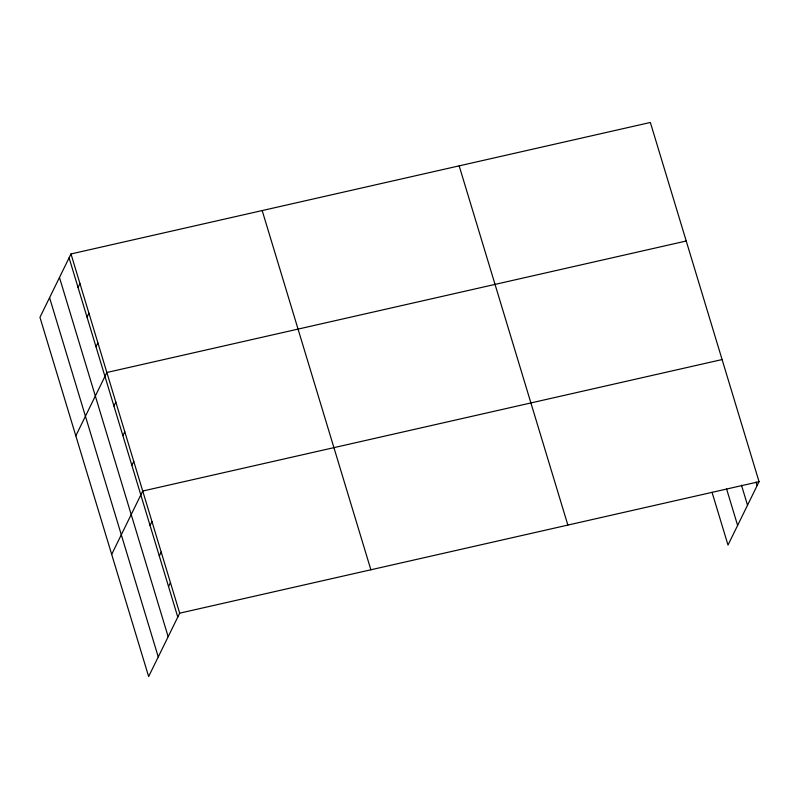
<?xml version="1.0" encoding="UTF-8"?>
<svg xmlns="http://www.w3.org/2000/svg" width="799" height="799" viewBox="0 0 799 799"><rect width="100%" height="100%" fill="white"/><g stroke="black" fill="none" stroke-linecap="round" stroke-linejoin="round"><path stroke-width="1.2" d="M70.991 253.952L39.95 317.313L148.644 676.533L179.685 613.173L70.991 253.952L650.356 122.467L759.05 481.687L728.009 545.048L712.019 492.204M78.052 287.48L79.96 283.585M87.021 317.113L88.929 313.218M95.99 346.746L97.887 342.861M75.815 435.854L106.856 372.494L686.231 241.008M113.917 406.022L115.825 402.127M122.886 435.655L124.794 431.76M131.855 465.298L133.763 461.403M111.68 554.396L142.731 491.035L722.096 359.55M150.062 525.462L151.97 521.567M159.301 555.994L161.208 552.099M168.539 586.526L170.447 582.641M179.685 613.173L759.05 481.687M756.074 482.057L757.142 485.582M741.492 485.243L747.524 505.208M726.611 489.018L737.627 525.422M459.165 165.852L567.859 525.073M262.182 210.556L370.876 569.777M69.084 257.847L177.778 617.068M59.466 277.473L168.16 636.693M49.568 297.687L158.252 656.908"/></g></svg>
